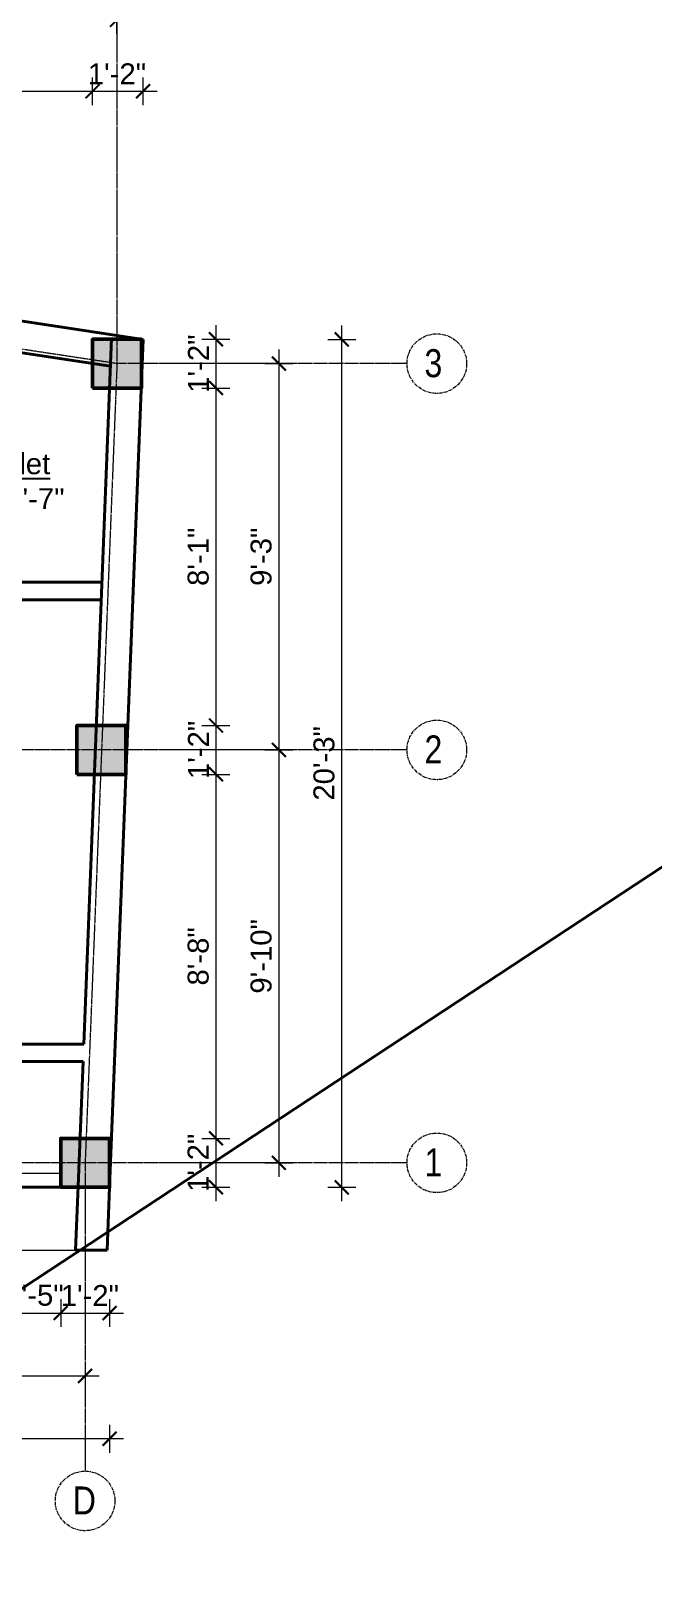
# Model space of a CAD drawing. Header units: inches. Extents: x 141029 to 151573, y -22384 to -18036.
# Drawn here: x 144973.1 to 145151.1, y -19870 to -19425.7 of the extents above; entities that cross this region are included whole.
import ezdxf

# ---------------------------------------------------------------- set-up
doc = ezdxf.new("R2010")
doc.units = ezdxf.units.IN
doc.header["$LTSCALE"] = 0.5
doc.header["$MEASUREMENT"] = 0
doc.header["$PDMODE"] = 66
doc.linetypes.add('CENTER', pattern=[2, 1.25, -0.25, 0.25, -0.25])
doc.linetypes.add('HIDDEN', pattern=[0.375, 0.25, -0.125])
for name, color, linetype, lineweight in [('Annotations-Bold.w', 177, 'Continuous', 13), ('C-COLUMN', 1, 'Continuous', 50), ('DIM 1-100', 4, 'Continuous', 13), ('PARAPET', 50, 'Continuous', 13), ('TEXT', 220, 'Continuous', 9), ('Toilet', 7, 'Continuous', 25), ('wall', 1, 'Continuous', 40)]:
    doc.layers.add(name, color=color, linetype=linetype, lineweight=lineweight)
doc.styles.add('ARAIL', font='ARIALN.TTF')
doc.styles.add('arial.', font='arial.ttf')
doc.styles.get("Standard").update_dxf_attribs({"font": 'arial.ttf'})
doc.dimstyles.new('1 by 96', dxfattribs={"dimtxt": 6, "dimasz": 4, "dimexe": 4, "dimexo": 4, "dimgap": 2, "dimtad": 1, "dimdec": 0, "dimzin": 0, "dimdsep": 46, "dimlunit": 4, "dimtxsty": 'Standard', "dimblk": 'ARCHTICK', "dimcen": 0, "dimdle": 4, "dimadec": 0, "dimazin": 0, "dimtfac": 1, "dimtdec": 0, "dimtix": 1, "dimtofl": 0, "dimtmove": 1, "dimatfit": 3, "dimldrblk": 'ARCHTICK', "dimfxl": 4, "dimfxlon": 1, "dimtolj": 1, "dimtzin": 0, "dimlwd": -1, "dimlwe": -1, "dimarcsym": 0})

# ---------------------------------------------------------------- blocks, each defined once
blk = doc.blocks.new('_ArchTick')
at = {"color": 0, "linetype": 'ByBlock', "const_width": 0.15}
blk.add_lwpolyline([(-0.5, -0.5), (0.5, 0.5)], dxfattribs=at)
blk = doc.blocks.new('*D564')
at = {"layer": 'Defpoints', "color": 0, "transparency": 16777216}
for p in [(144990.68, -19442.94), (144990.68, -19513.9), (145005.15, -19513.97)]:
    blk.add_point(p, dxfattribs=at)
at = {"layer": 'DIM 1-100', "color": 0, "transparency": 16777216}
for p, q in [((144990.68, -19446.94), (144990.68, -19438.94)), ((145005.15, -19446.94), (145005.15, -19438.94)), ((145009.15, -19442.94), (144986.68, -19442.94))]:
    blk.add_line(p, q, dxfattribs=at)
at = {"layer": 'DIM 1-100', "color": 0, "transparency": 16777216, "xscale": 4, "yscale": 4, "zscale": 4, "rotation": 180}
blk.add_blockref('_ArchTick', (144990.68, -19442.94), dxfattribs=at)
at = {"layer": 'DIM 1-100', "color": 0, "transparency": 16777216, "xscale": 4, "yscale": 4, "zscale": 4}
blk.add_blockref('_ArchTick', (145005.15, -19442.94), dxfattribs=at)
at = {"layer": 'DIM 1-100', "color": 0, "transparency": 16777216, "insert": (144997.68, -19437.93), "char_height": 6, "attachment_point": 5}
blk.add_mtext('\\A1;1\'-2"', dxfattribs=at)
blk = doc.blocks.new('*D565')
at = {"layer": 'Defpoints', "color": 0, "transparency": 16777216}
for p in [(144916.15, -19442.94), (144916.15, -19500.53), (144990.68, -19513.9)]:
    blk.add_point(p, dxfattribs=at)
at = {"layer": 'DIM 1-100', "color": 0, "transparency": 16777216}
for p, q in [((144916.15, -19446.94), (144916.15, -19438.94)), ((144990.68, -19446.94), (144990.68, -19438.94)), ((144994.68, -19442.94), (144912.15, -19442.94))]:
    blk.add_line(p, q, dxfattribs=at)
at = {"layer": 'DIM 1-100', "color": 0, "transparency": 16777216, "xscale": 4, "yscale": 4, "zscale": 4, "rotation": 180}
blk.add_blockref('_ArchTick', (144916.15, -19442.94), dxfattribs=at)
at = {"layer": 'DIM 1-100', "color": 0, "transparency": 16777216, "xscale": 4, "yscale": 4, "zscale": 4}
blk.add_blockref('_ArchTick', (144990.68, -19442.94), dxfattribs=at)
at = {"layer": 'DIM 1-100', "color": 0, "transparency": 16777216, "insert": (144953.41, -19437.88), "char_height": 6, "attachment_point": 5}
blk.add_mtext('\\A1;6\'-3"', dxfattribs=at)
blk = doc.blocks.new('*D573')
at = {"layer": 'Defpoints', "color": 0, "transparency": 16777216}
for p in [(144854.62, -19422.48), (144854.62, -19499.29), (144997.68, -19520.9)]:
    blk.add_point(p, dxfattribs=at)
at = {"layer": 'DIM 1-100', "color": 0, "transparency": 16777216}
for p, q in [((144854.62, -19426.48), (144854.62, -19418.48)), ((144997.68, -19426.48), (144997.68, -19418.48)), ((145001.68, -19422.48), (144850.62, -19422.48))]:
    blk.add_line(p, q, dxfattribs=at)
at = {"layer": 'DIM 1-100', "color": 0, "transparency": 16777216, "xscale": 4, "yscale": 4, "zscale": 4, "rotation": 180}
blk.add_blockref('_ArchTick', (144854.62, -19422.48), dxfattribs=at)
at = {"layer": 'DIM 1-100', "color": 0, "transparency": 16777216, "xscale": 4, "yscale": 4, "zscale": 4}
blk.add_blockref('_ArchTick', (144997.68, -19422.48), dxfattribs=at)
at = {"layer": 'DIM 1-100', "color": 0, "transparency": 16777216, "insert": (144926.15, -19417.46), "char_height": 6, "attachment_point": 5}
blk.add_mtext('\\A1;11\'-11"', dxfattribs=at)
blk = doc.blocks.new('*D509')
at = {"layer": 'Defpoints', "color": 0, "transparency": 16777216}
for p in [(144581.13, -19403.23), (144581.13, -19449.95), (145005.15, -19513.97)]:
    blk.add_point(p, dxfattribs=at)
at = {"layer": 'DIM 1-100', "color": 0, "transparency": 16777216}
for p, q in [((144581.13, -19407.23), (144581.13, -19399.23)), ((145005.15, -19407.23), (145005.15, -19399.23)), ((145009.15, -19403.23), (144577.13, -19403.23))]:
    blk.add_line(p, q, dxfattribs=at)
at = {"layer": 'DIM 1-100', "color": 0, "transparency": 16777216, "xscale": 4, "yscale": 4, "zscale": 4, "rotation": 180}
blk.add_blockref('_ArchTick', (144581.13, -19403.23), dxfattribs=at)
at = {"layer": 'DIM 1-100', "color": 0, "transparency": 16777216, "xscale": 4, "yscale": 4, "zscale": 4}
blk.add_blockref('_ArchTick', (145005.15, -19403.23), dxfattribs=at)
at = {"layer": 'DIM 1-100', "color": 0, "transparency": 16777216, "insert": (144793.14, -19398.16), "char_height": 6, "attachment_point": 5}
blk.add_mtext('\\A1;35\'-4"', dxfattribs=at)
blk = doc.blocks.new('*D510')
at = {"layer": 'Defpoints', "color": 0, "transparency": 16777216}
for p in [(145004.68, -19513.9), (145004.68, -19527.9), (145026.01, -19527.9)]:
    blk.add_point(p, dxfattribs=at)
at = {"layer": 'DIM 1-100', "color": 0, "transparency": 16777216}
for p, q in [((145026.01, -19509.9), (145026.01, -19531.9)), ((145022.01, -19513.9), (145030.01, -19513.9)), ((145022.01, -19527.9), (145030.01, -19527.9))]:
    blk.add_line(p, q, dxfattribs=at)
at = {"layer": 'DIM 1-100', "color": 0, "transparency": 16777216, "xscale": 4, "yscale": 4, "zscale": 4}
for p, rotation in [((145026.01, -19513.9), 90), ((145026.01, -19527.9), 270)]:
    blk.add_blockref('_ArchTick', p, dxfattribs=dict(at, rotation=rotation))
at = {"layer": 'DIM 1-100', "color": 0, "transparency": 16777216, "insert": (145021, -19520.9), "char_height": 6, "attachment_point": 5, "rotation": 90}
blk.add_mtext('\\A1;1\'-2"', dxfattribs=at)
blk = doc.blocks.new('*D511')
at = {"layer": 'Defpoints', "color": 0, "transparency": 16777216}
for p in [(145004.68, -19527.9), (145000.23, -19624.5), (145026.01, -19624.5)]:
    blk.add_point(p, dxfattribs=at)
at = {"layer": 'DIM 1-100', "color": 0, "transparency": 16777216}
for p, q in [((145026.01, -19523.9), (145026.01, -19628.5)), ((145022.01, -19527.9), (145030.01, -19527.9)), ((145022.01, -19624.5), (145030.01, -19624.5))]:
    blk.add_line(p, q, dxfattribs=at)
at = {"layer": 'DIM 1-100', "color": 0, "transparency": 16777216, "xscale": 4, "yscale": 4, "zscale": 4}
for p, rotation in [((145026.01, -19527.9), 90), ((145026.01, -19624.5), 270)]:
    blk.add_blockref('_ArchTick', p, dxfattribs=dict(at, rotation=rotation))
at = {"layer": 'DIM 1-100', "color": 0, "transparency": 16777216, "insert": (145020.95, -19576.2), "char_height": 6, "attachment_point": 5, "rotation": 90}
blk.add_mtext('\\A1;8\'-1"', dxfattribs=at)
blk = doc.blocks.new('*D512')
at = {"layer": 'Defpoints', "color": 0, "transparency": 16777216}
for p in [(145000.23, -19624.5), (145000.23, -19638.5), (145026.01, -19638.5)]:
    blk.add_point(p, dxfattribs=at)
at = {"layer": 'DIM 1-100', "color": 0, "transparency": 16777216}
for p, q in [((145026.01, -19620.5), (145026.01, -19642.5)), ((145022.01, -19624.5), (145030.01, -19624.5)), ((145022.01, -19638.5), (145030.01, -19638.5))]:
    blk.add_line(p, q, dxfattribs=at)
at = {"layer": 'DIM 1-100', "color": 0, "transparency": 16777216, "xscale": 4, "yscale": 4, "zscale": 4}
for p, rotation in [((145026.01, -19624.5), 90), ((145026.01, -19638.5), 270)]:
    blk.add_blockref('_ArchTick', p, dxfattribs=dict(at, rotation=rotation))
at = {"layer": 'DIM 1-100', "color": 0, "transparency": 16777216, "insert": (145021, -19631.5), "char_height": 6, "attachment_point": 5, "rotation": 90}
blk.add_mtext('\\A1;1\'-2"', dxfattribs=at)
blk = doc.blocks.new('*D513')
at = {"layer": 'Defpoints', "color": 0, "transparency": 16777216}
for p in [(145000.23, -19638.5), (144995.57, -19742.73), (145026.01, -19742.73)]:
    blk.add_point(p, dxfattribs=at)
at = {"layer": 'DIM 1-100', "color": 0, "transparency": 16777216}
for p, q in [((145026.01, -19634.5), (145026.01, -19746.73)), ((145022.01, -19638.5), (145030.01, -19638.5)), ((145022.01, -19742.73), (145030.01, -19742.73))]:
    blk.add_line(p, q, dxfattribs=at)
at = {"layer": 'DIM 1-100', "color": 0, "transparency": 16777216, "xscale": 4, "yscale": 4, "zscale": 4}
for p, rotation in [((145026.01, -19638.5), 90), ((145026.01, -19742.73), 270)]:
    blk.add_blockref('_ArchTick', p, dxfattribs=dict(at, rotation=rotation))
at = {"layer": 'DIM 1-100', "color": 0, "transparency": 16777216, "insert": (145020.95, -19690.61), "char_height": 6, "attachment_point": 5, "rotation": 90}
blk.add_mtext('\\A1;8\'-8"', dxfattribs=at)
blk = doc.blocks.new('*D514')
at = {"layer": 'Defpoints', "color": 0, "transparency": 16777216}
for p in [(144995.57, -19742.73), (144995.57, -19756.73), (145026.01, -19756.73)]:
    blk.add_point(p, dxfattribs=at)
at = {"layer": 'DIM 1-100', "color": 0, "transparency": 16777216}
for p, q in [((145026.01, -19738.73), (145026.01, -19760.73)), ((145022.01, -19742.73), (145030.01, -19742.73)), ((145022.01, -19756.73), (145030.01, -19756.73))]:
    blk.add_line(p, q, dxfattribs=at)
at = {"layer": 'DIM 1-100', "color": 0, "transparency": 16777216, "xscale": 4, "yscale": 4, "zscale": 4}
for p, rotation in [((145026.01, -19742.73), 90), ((145026.01, -19756.73), 270)]:
    blk.add_blockref('_ArchTick', p, dxfattribs=dict(at, rotation=rotation))
at = {"layer": 'DIM 1-100', "color": 0, "transparency": 16777216, "insert": (145020.88, -19749.73), "char_height": 6, "attachment_point": 5, "rotation": 90}
blk.add_mtext('\\A1;1\'-2"', dxfattribs=at)
blk = doc.blocks.new('*D515')
at = {"layer": 'Defpoints', "color": 0, "transparency": 16777216}
for p in [(145004.68, -19520.9), (145000.51, -19631.5), (145044.01, -19631.5)]:
    blk.add_point(p, dxfattribs=at)
at = {"layer": 'DIM 1-100', "color": 0, "transparency": 16777216}
for p, q in [((145044.01, -19516.9), (145044.01, -19635.5)), ((145040.01, -19520.9), (145048.01, -19520.9)), ((145040.01, -19631.5), (145048.01, -19631.5))]:
    blk.add_line(p, q, dxfattribs=at)
at = {"layer": 'DIM 1-100', "color": 0, "transparency": 16777216, "xscale": 4, "yscale": 4, "zscale": 4}
for p, rotation in [((145044.01, -19520.9), 90), ((145044.01, -19631.5), 270)]:
    blk.add_blockref('_ArchTick', p, dxfattribs=dict(at, rotation=rotation))
at = {"layer": 'DIM 1-100', "color": 0, "transparency": 16777216, "insert": (145038.95, -19576.2), "char_height": 6, "attachment_point": 5, "rotation": 90}
blk.add_mtext('\\A1;9\'-3"', dxfattribs=at)
blk = doc.blocks.new('*D516')
at = {"layer": 'Defpoints', "color": 0, "transparency": 16777216}
for p in [(145000.51, -19631.5), (144995.85, -19749.73), (145044.01, -19749.73)]:
    blk.add_point(p, dxfattribs=at)
at = {"layer": 'DIM 1-100', "color": 0, "transparency": 16777216}
for p, q in [((145044.01, -19627.5), (145044.01, -19753.73)), ((145040.01, -19631.5), (145048.01, -19631.5)), ((145040.01, -19749.73), (145048.01, -19749.73))]:
    blk.add_line(p, q, dxfattribs=at)
at = {"layer": 'DIM 1-100', "color": 0, "transparency": 16777216, "xscale": 4, "yscale": 4, "zscale": 4}
for p, rotation in [((145044.01, -19631.5), 90), ((145044.01, -19749.73), 270)]:
    blk.add_blockref('_ArchTick', p, dxfattribs=dict(at, rotation=rotation))
at = {"layer": 'DIM 1-100', "color": 0, "transparency": 16777216, "insert": (145038.95, -19690.61), "char_height": 6, "attachment_point": 5, "rotation": 90}
blk.add_mtext('\\A1;9\'-10"', dxfattribs=at)
blk = doc.blocks.new('*D517')
at = {"layer": 'Defpoints', "color": 0, "transparency": 16777216}
for p in [(145005.15, -19513.97), (145062.01, -19513.97), (144995.57, -19756.73)]:
    blk.add_point(p, dxfattribs=at)
at = {"layer": 'DIM 1-100', "color": 0, "transparency": 16777216}
for p, q in [((145062.01, -19760.73), (145062.01, -19509.97)), ((145058.01, -19513.97), (145066.01, -19513.97)), ((145058.01, -19756.73), (145066.01, -19756.73))]:
    blk.add_line(p, q, dxfattribs=at)
at = {"layer": 'DIM 1-100', "color": 0, "transparency": 16777216, "xscale": 4, "yscale": 4, "zscale": 4}
for p, rotation in [((145062.01, -19513.97), 90), ((145062.01, -19756.73), 270)]:
    blk.add_blockref('_ArchTick', p, dxfattribs=dict(at, rotation=rotation))
at = {"layer": 'DIM 1-100', "color": 0, "transparency": 16777216, "insert": (145056.95, -19635.35), "char_height": 6, "attachment_point": 5, "rotation": 90}
blk.add_mtext('\\A1;20\'-3"', dxfattribs=at)
blk = doc.blocks.new('*D599')
at = {"layer": 'Defpoints', "color": 0, "transparency": 16777216}
for p in [(144964.62, -19720.73), (144981.57, -19756.73), (144981.57, -19792.73)]:
    blk.add_point(p, dxfattribs=at)
at = {"layer": 'DIM 1-100', "color": 0, "transparency": 16777216}
for p, q in [((144964.62, -19788.73), (144964.62, -19796.73)), ((144981.57, -19788.73), (144981.57, -19796.73)), ((144960.62, -19792.73), (144985.57, -19792.73))]:
    blk.add_line(p, q, dxfattribs=at)
at = {"layer": 'DIM 1-100', "color": 0, "transparency": 16777216, "xscale": 4, "yscale": 4, "zscale": 4, "rotation": 180}
blk.add_blockref('_ArchTick', (144964.62, -19792.73), dxfattribs=at)
at = {"layer": 'DIM 1-100', "color": 0, "transparency": 16777216, "xscale": 4, "yscale": 4, "zscale": 4}
blk.add_blockref('_ArchTick', (144981.57, -19792.73), dxfattribs=at)
at = {"layer": 'DIM 1-100', "color": 0, "transparency": 16777216, "insert": (144974.09, -19787.67), "char_height": 6, "attachment_point": 5}
blk.add_mtext('\\A1;1\'-5"', dxfattribs=at)
blk = doc.blocks.new('*D600')
at = {"layer": 'Defpoints', "color": 0, "transparency": 16777216}
for p in [(144981.57, -19756.73), (144995.57, -19756.73), (144995.57, -19792.73)]:
    blk.add_point(p, dxfattribs=at)
at = {"layer": 'DIM 1-100', "color": 0, "transparency": 16777216}
for p, q in [((144981.57, -19788.73), (144981.57, -19796.73)), ((144995.57, -19788.73), (144995.57, -19796.73)), ((144977.57, -19792.73), (144999.57, -19792.73))]:
    blk.add_line(p, q, dxfattribs=at)
at = {"layer": 'DIM 1-100', "color": 0, "transparency": 16777216, "xscale": 4, "yscale": 4, "zscale": 4, "rotation": 180}
blk.add_blockref('_ArchTick', (144981.57, -19792.73), dxfattribs=at)
at = {"layer": 'DIM 1-100', "color": 0, "transparency": 16777216, "xscale": 4, "yscale": 4, "zscale": 4}
blk.add_blockref('_ArchTick', (144995.57, -19792.73), dxfattribs=at)
at = {"layer": 'DIM 1-100', "color": 0, "transparency": 16777216, "insert": (144989.92, -19787.72), "char_height": 6, "attachment_point": 5}
blk.add_mtext('\\A1;1\'-2"', dxfattribs=at)
blk = doc.blocks.new('*D604')
at = {"layer": 'Defpoints', "color": 0, "transparency": 16777216}
for p in [(144854.62, -19756.73), (144988.57, -19756.73), (144988.57, -19810.73)]:
    blk.add_point(p, dxfattribs=at)
at = {"layer": 'DIM 1-100', "color": 0, "transparency": 16777216}
for p, q in [((144854.62, -19806.73), (144854.62, -19814.73)), ((144988.57, -19806.73), (144988.57, -19814.73)), ((144850.62, -19810.73), (144992.57, -19810.73))]:
    blk.add_line(p, q, dxfattribs=at)
at = {"layer": 'DIM 1-100', "color": 0, "transparency": 16777216, "xscale": 4, "yscale": 4, "zscale": 4, "rotation": 180}
blk.add_blockref('_ArchTick', (144854.62, -19810.73), dxfattribs=at)
at = {"layer": 'DIM 1-100', "color": 0, "transparency": 16777216, "xscale": 4, "yscale": 4, "zscale": 4}
blk.add_blockref('_ArchTick', (144988.57, -19810.73), dxfattribs=at)
at = {"layer": 'DIM 1-100', "color": 0, "transparency": 16777216, "insert": (144921.59, -19805.72), "char_height": 6, "attachment_point": 5}
blk.add_mtext('\\A1;11\'-2"', dxfattribs=at)
blk = doc.blocks.new('*D522')
at = {"layer": 'Defpoints', "color": 0, "transparency": 16777216}
for p in [(144603.47, -19756.73), (144995.57, -19756.73), (144603.47, -19828.73)]:
    blk.add_point(p, dxfattribs=at)
at = {"layer": 'DIM 1-100', "color": 0, "transparency": 16777216}
for p, q in [((144603.47, -19824.73), (144603.47, -19832.73)), ((144995.57, -19824.73), (144995.57, -19832.73)), ((144999.57, -19828.73), (144599.47, -19828.73))]:
    blk.add_line(p, q, dxfattribs=at)
at = {"layer": 'DIM 1-100', "color": 0, "transparency": 16777216, "xscale": 4, "yscale": 4, "zscale": 4, "rotation": 180}
blk.add_blockref('_ArchTick', (144603.47, -19828.73), dxfattribs=at)
at = {"layer": 'DIM 1-100', "color": 0, "transparency": 16777216, "xscale": 4, "yscale": 4, "zscale": 4}
blk.add_blockref('_ArchTick', (144995.57, -19828.73), dxfattribs=at)
at = {"layer": 'DIM 1-100', "color": 0, "transparency": 16777216, "insert": (144799.52, -19823.66), "char_height": 6, "attachment_point": 5}
blk.add_mtext('\\A1;32\'-8"', dxfattribs=at)

msp = doc.modelspace()

# ---------------------------------------------------------------- hatches: boundary and pattern name
at = {"layer": 'C-COLUMN'}
h = msp.add_hatch(color=256, dxfattribs=at)
h.dxf.hatch_style = 1
h.paths.add_polyline_path([(145004.68, -19513.9), (144990.68, -19513.9), (144990.68, -19527.9), (145004.68, -19527.9)])
h = msp.add_hatch(color=256, dxfattribs=at)
h.dxf.hatch_style = 1
h.paths.add_polyline_path([(145000.23, -19624.5), (144986.23, -19624.5), (144986.23, -19638.5), (145000.23, -19638.5)])
h = msp.add_hatch(color=256, dxfattribs=at)
h.dxf.hatch_style = 1
h.paths.add_polyline_path([(144995.57, -19742.73), (144981.57, -19742.73), (144981.57, -19756.73), (144995.57, -19756.73)])

# ---------------------------------------------------------------- linework, layer by layer
at = {"layer": 'Annotations-Bold.w', "linetype": 'CENTER', "ltscale": 0.3}
for p, q in [((145080.69, -19631.5), (144520.47, -19631.5)), ((145080.69, -19749.73), (144520.47, -19749.73))]:
    msp.add_line(p, q, dxfattribs=at)
for points in [[(144997.68, -19391.25), (144997.68, -19520.9), (144988.57, -19749.73), (144988.57, -19838)], [(145080.69, -19520.9), (144997.68, -19520.9), (144854.62, -19499.29), (144737.12, -19481.55), (144610.47, -19462.43), (144520.47, -19462.43)]]:
    msp.add_lwpolyline(points, dxfattribs=at)
at = {"layer": 'Annotations-Bold.w', "linetype": 'CENTER', "ltscale": 1.5}
for centre in [(145089.22, -19520.9), (145089.22, -19631.5), (145089.22, -19749.73), (144988.57, -19846.53)]:
    msp.add_circle(centre, 8.53, dxfattribs=at)
at = {"layer": 'C-COLUMN'}
for points in [[(144990.68, -19527.9), (145004.68, -19527.9), (145004.68, -19513.9), (144990.68, -19513.9)], [(144986.23, -19638.5), (145000.23, -19638.5), (145000.23, -19624.5), (144986.23, -19624.5)], [(144981.57, -19756.73), (144995.57, -19756.73), (144995.57, -19742.73), (144981.57, -19742.73)]]:
    msp.add_lwpolyline(points, close=True, dxfattribs=at)
at = {"layer": 'Defpoints'}
msp.add_lwpolyline([(145005.15, -19513.97), (144995.57, -19756.73), (144603.47, -19756.73), (144603.57, -19453.33), (145005.15, -19513.97)], dxfattribs=at)
at = {"layer": 'PARAPET', "ltscale": 100}
for p, q in [((144861.62, -19752.73), (144981.57, -19752.73)), ((144861.62, -19756.73), (144995.57, -19756.73)), ((144995.57, -19756.73), (144994.86, -19774.73)), ((144856.62, -19774.73), (144985.85, -19774.73))]:
    msp.add_line(p, q, dxfattribs=at)
at = {"layer": 'Toilet'}
msp.add_line((144995.57, -19756.73), (145005.15, -19513.97), dxfattribs=at)
at = {"layer": 'Toilet', "linetype": 'HIDDEN', "ltscale": 100}
msp.add_line((144798.12, -19756.73), (144995.57, -19756.73), dxfattribs=at)
at = {"layer": 'wall'}
for p, q in [((141028.59, -22383.65), (147625.62, -18035.86)), ((145005.15, -19513.97), (144916.15, -19500.53)), ((145005.15, -19513.97), (144916.15, -19500.53)), ((145005.15, -19513.97), (144916.15, -19500.53)), ((144988.18, -19715.73), (144996.15, -19513.61)), ((144995.57, -19756.73), (145005.15, -19513.97)), ((144951.15, -19588.5), (144993.2, -19588.5)), ((144964.62, -19715.73), (144988.18, -19715.73)), ((144964.62, -19720.73), (144987.98, -19720.73)), ((144986.58, -19756.38), (144987.98, -19720.73)), ((144957.59, -19756.73), (144995.57, -19756.73)), ((144986.58, -19756.38), (144985.85, -19774.73)), ((144995.57, -19756.73), (144994.86, -19774.73)), ((144985.85, -19774.73), (144994.86, -19774.73))]:
    msp.add_line(p, q, dxfattribs=at)
for points in [[(144995.84, -19521.66), (144921.15, -19510.39)], [(144951.15, -19583.5), (144993.4, -19583.5)]]:
    msp.add_lwpolyline(points, dxfattribs=at)

# ---------------------------------------------------------------- texts
at = {"layer": 'Annotations-Bold.w', "linetype": 'CENTER', "ltscale": 1.5, "char_height": 8, "attachment_point": 1, "style": 'ARAIL'}
for s, insert in [('3', (145085.68, -19516.77)), ('2', (145085.68, -19627.36)), ('1', (145085.68, -19745.59)), ('D', (144985.04, -19842.4))]:
    msp.add_mtext_dynamic_manual_height_columns(s, width=6.5393, gutter_width=100, heights=[0], dxfattribs=dict(at, insert=insert))
at = {"layer": 'TEXT', "lineweight": -2, "insert": (144960.88, -19554.61), "char_height": 6, "width": 127.5059, "attachment_point": 5, "style": 'arial.'}
msp.add_mtext('{\\LAtt. Toilet\\P}6\'-2" X 5\'-7"', dxfattribs=at)

# ---------------------------------------------------------------- dimensions: what is measured, and where the dimension line sits
at = {"layer": 'DIM 1-100'}
for base, p1, p2, picture, middle in [((144581.13, -19403.23), (145005.15, -19513.97), (144581.13, -19449.95), '*D509', (144793.14, -19398.16)), ((144854.62, -19422.48), (144997.68, -19520.9), (144854.62, -19499.29), '*D573', (144926.15, -19417.46)), ((144916.15, -19442.94), (144990.68, -19513.9), (144916.15, -19500.53), '*D565', (144953.41, -19437.88)), ((144603.47, -19828.73), (144995.57, -19756.73), (144603.47, -19756.73), '*D522', (144799.52, -19823.66)), ((144988.57, -19810.73), (144854.62, -19756.73), (144988.57, -19756.73), '*D604', (144921.59, -19805.72))]:
    dim = msp.add_linear_dim(base=base, p1=p1, p2=p2, dimstyle='1 by 96', dxfattribs=at)
    dim.commit()
    dim.dimension.update_dxf_attribs({"geometry": picture, "text_midpoint": middle})
for base, p1, p2, picture, middle in [((144990.68, -19442.94), (145005.15, -19513.97), (144990.68, -19513.9), '*D564', (144997.68, -19442.94)), ((144981.57, -19792.73), (144964.62, -19720.73), (144981.57, -19756.73), '*D599', (144974.09, -19792.73)), ((144995.57, -19792.73), (144981.57, -19756.73), (144995.57, -19756.73), '*D600', (144989.92, -19792.73))]:
    dim = msp.add_linear_dim(base=base, p1=p1, p2=p2, dimstyle='1 by 96', dxfattribs=at)
    dim.commit()
    dim.dimension.update_dxf_attribs({"geometry": picture, "text_midpoint": middle, "dimtype": 160})
for base, p1, p2, picture, middle in [((145062.01, -19513.97), (144995.57, -19756.73), (145005.15, -19513.97), '*D517', (145056.95, -19635.35)), ((145044.01, -19631.5), (145004.68, -19520.9), (145000.51, -19631.5), '*D515', (145038.95, -19576.2)), ((145026.01, -19624.5), (145004.68, -19527.9), (145000.23, -19624.5), '*D511', (145020.95, -19576.2)), ((145044.01, -19749.73), (145000.51, -19631.5), (144995.85, -19749.73), '*D516', (145038.95, -19690.61)), ((145026.01, -19742.73), (145000.23, -19638.5), (144995.57, -19742.73), '*D513', (145020.95, -19690.61))]:
    dim = msp.add_linear_dim(base=base, p1=p1, p2=p2, angle=90, dimstyle='1 by 96', dxfattribs=at)
    dim.commit()
    dim.dimension.update_dxf_attribs({"geometry": picture, "text_midpoint": middle})
for base, p1, p2, picture, middle in [((145026.01, -19527.9), (145004.68, -19513.9), (145004.68, -19527.9), '*D510', (145026.01, -19520.9)), ((145026.01, -19638.5), (145000.23, -19624.5), (145000.23, -19638.5), '*D512', (145026.01, -19631.5)), ((145026.01, -19756.73), (144995.57, -19742.73), (144995.57, -19756.73), '*D514', (145025.89, -19749.73))]:
    dim = msp.add_linear_dim(base=base, p1=p1, p2=p2, angle=90, dimstyle='1 by 96', dxfattribs=at)
    dim.commit()
    dim.dimension.update_dxf_attribs({"geometry": picture, "text_midpoint": middle, "dimtype": 160})

doc.saveas('drawing.dxf')
